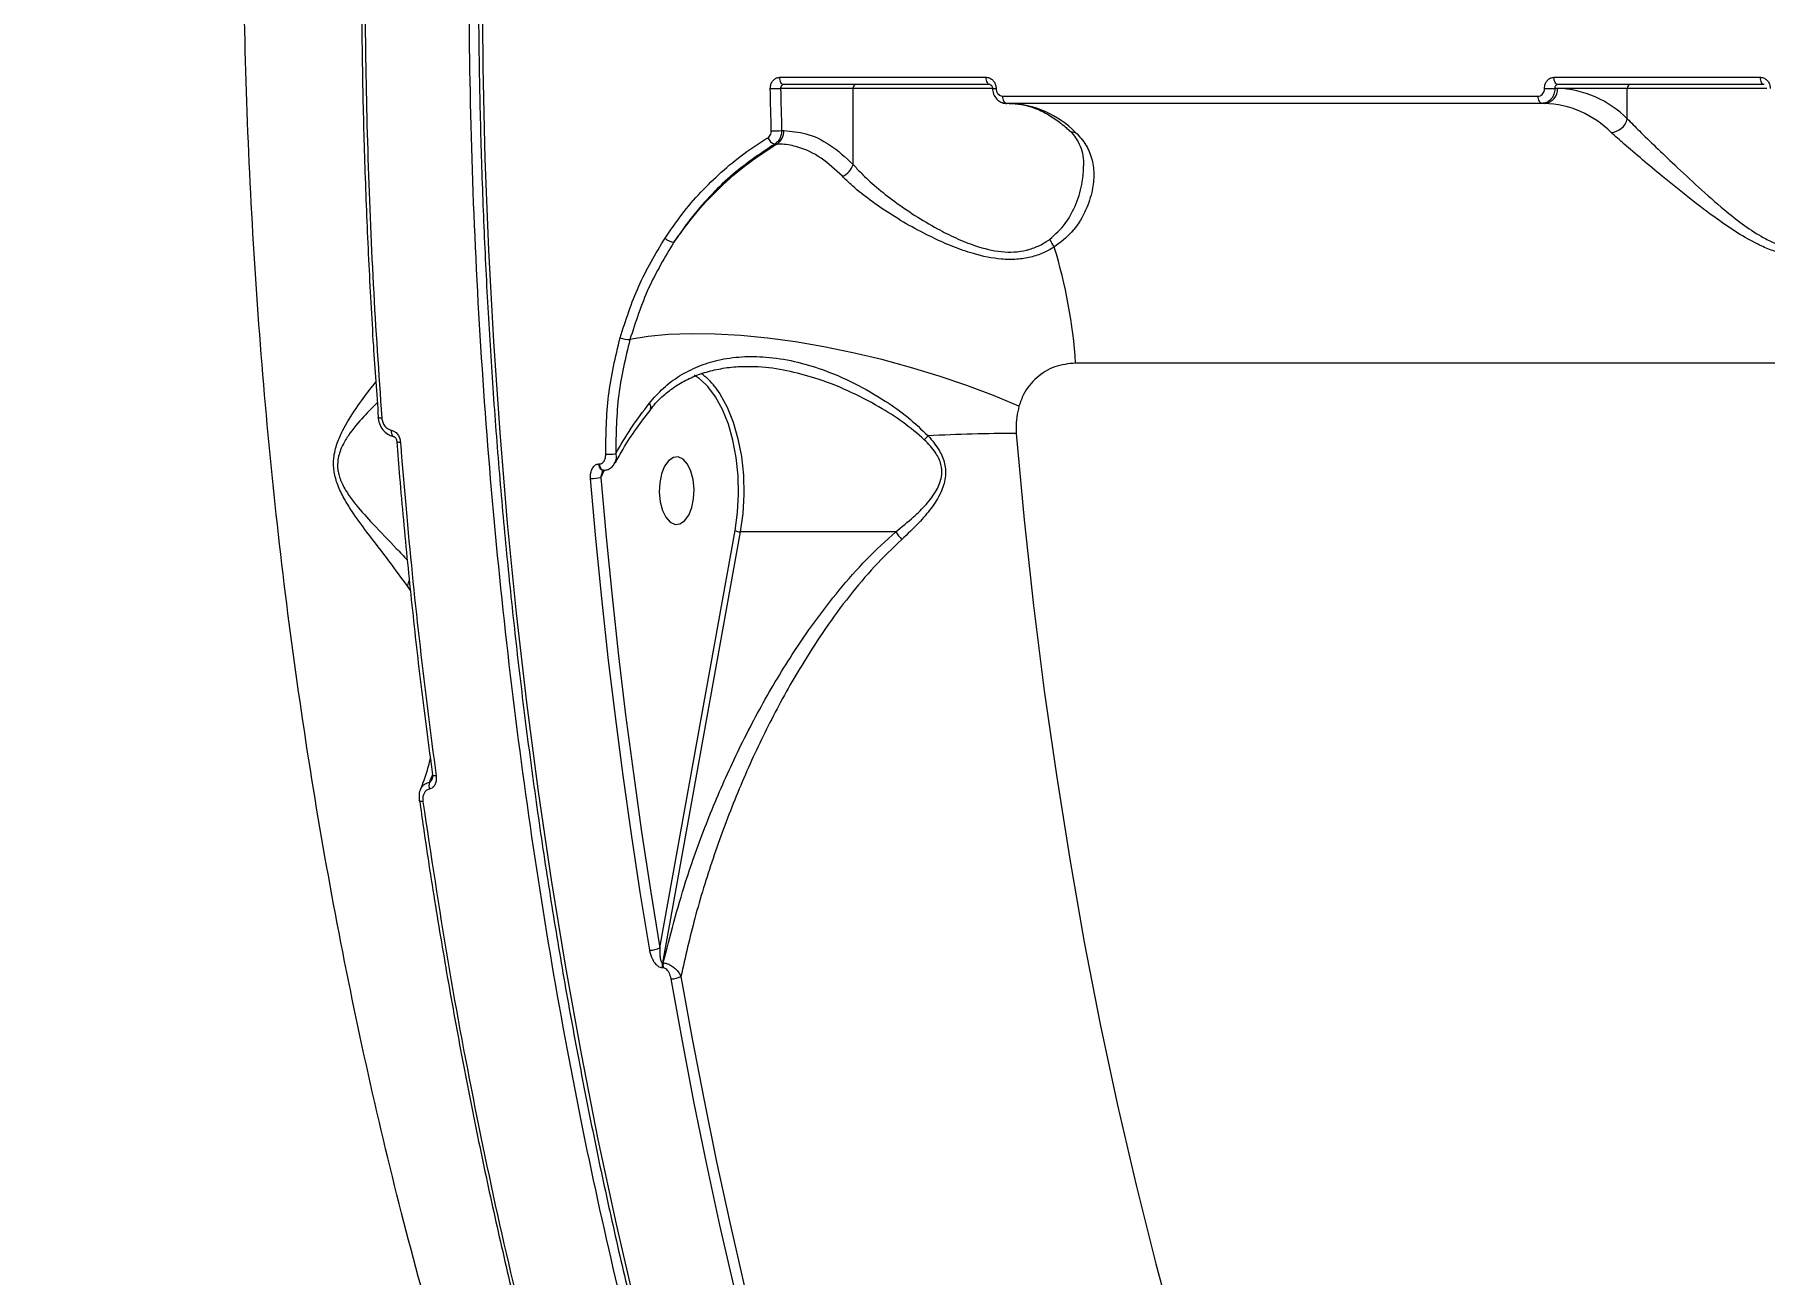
# Model space of a CAD drawing. Header units: millimetres. Extents: x -9609 to 9022, y -7175 to 8108.
# Drawn here: x -4022.3 to -3792.5, y 3433.6 to 3598.4 of the extents above; entities that cross this region are included whole.
import ezdxf

# ---------------------------------------------------------------- set-up
doc = ezdxf.new("R2010")
doc.units = ezdxf.units.MM
for name, color, linetype in [('DIKOM_ОБЪЕКТ', 7, 'Continuous'), ('DIKOM_РАЗМЕР_ЗОНА', 7, 'Continuous'), ('DIKOM_РАЗМЕР_ОБЪЕКТА', 7, 'Continuous')]:
    doc.layers.add(name, color=color, linetype=linetype)
doc.styles.add('style1', font='arial.ttf', dxfattribs={"width": 0.8})
doc.dimstyles.new('1-50', dxfattribs={"dimtxt": 300, "dimasz": 200, "dimexe": 100, "dimexo": 0, "dimgap": 100, "dimtad": 1, "dimtxsty": 'style1', "dimcen": 200, "dimclrd": 7, "dimclre": 7, "dimclrt": 7, "dimadec": 1, "dimazin": 2, "dimtfac": 1, "dimtmove": 0, "dimatfit": 2, "dimfxl": 0, "dimlwd": 25, "dimlwe": 18, "dimarcsym": 0})

# ---------------------------------------------------------------- blocks, each defined once
blk = doc.blocks.new('*D10')
at = {"layer": 'Defpoints', "color": 0, "transparency": 16777216}
for p in [(-405.54, 6589.16), (-8044.66, -3492.79), (424.09, -3492.79)]:
    blk.add_point(p, dxfattribs=at)
at = {"layer": 'DIKOM_РАЗМЕР_ОБЪЕКТА', "color": 7, "lineweight": 18, "transparency": 16777216}
for p, q in [((-405.54, 6589.16), (-8144.66, 6589.16)), ((424.09, -3492.79), (-8144.66, -3492.79))]:
    blk.add_line(p, q, dxfattribs=at)
at = {"layer": 'DIKOM_РАЗМЕР_ОБЪЕКТА', "color": 7, "lineweight": 25, "transparency": 16777216}
blk.add_line((-8044.66, 6389.16), (-8044.66, -3292.79), dxfattribs=at)
at = {"layer": 'DIKOM_РАЗМЕР_ОБЪЕКТА', "color": 7, "transparency": 16777216}
for points in [[(-8077.99, 6389.16), (-8011.32, 6389.16), (-8044.66, 6589.16)], [(-8077.99, -3292.79), (-8011.32, -3292.79), (-8044.66, -3492.79)]]:
    blk.add_solid(points, dxfattribs=at)
at = {"layer": 'DIKOM_РАЗМЕР_ОБЪЕКТА', "color": 7, "transparency": 16777216, "insert": (-8297.83, 1541.5), "char_height": 300, "attachment_point": 5, "rotation": 90, "style": 'style1'}
blk.add_mtext('10100', dxfattribs=at)
blk = doc.blocks.new('*D13')
at = {"layer": 'Defpoints', "color": 0, "transparency": 16777216}
for p in [(-4933.28, 8107.63), (-9158.98, -4977.79), (-1652.91, -4977.79)]:
    blk.add_point(p, dxfattribs=at)
at = {"layer": 'DIKOM_РАЗМЕР_ЗОНА', "color": 7, "lineweight": 18, "transparency": 16777216}
for p, q in [((-4933.28, 8107.63), (-9258.98, 8107.63)), ((-1652.91, -4977.79), (-9258.98, -4977.79))]:
    blk.add_line(p, q, dxfattribs=at)
at = {"layer": 'DIKOM_РАЗМЕР_ЗОНА', "color": 7, "lineweight": 25, "transparency": 16777216}
blk.add_line((-9158.98, 7907.63), (-9158.98, -4777.79), dxfattribs=at)
at = {"layer": 'DIKOM_РАЗМЕР_ЗОНА', "color": 7, "transparency": 16777216}
for points in [[(-9192.32, 7907.63), (-9125.65, 7907.63), (-9158.98, 8107.63)], [(-9192.32, -4777.79), (-9125.65, -4777.79), (-9158.98, -4977.79)]]:
    blk.add_solid(points, dxfattribs=at)
at = {"layer": 'DIKOM_РАЗМЕР_ЗОНА', "color": 7, "transparency": 16777216, "insert": (-9412.26, 1541.5), "char_height": 300, "attachment_point": 5, "rotation": 90, "style": 'style1'}
blk.add_mtext('13100', dxfattribs=at)

msp = doc.modelspace()

# ---------------------------------------------------------------- linework, layer by layer
at = {"layer": 'DIKOM_ОБЪЕКТ', "color": 7, "linetype": 'Continuous', "lineweight": 15}
for p, q in [((-3923.278, 3592.678), (-3895.848, 3592.678)), ((-3820.417, 3592.678), (-3792.988, 3592.678)), ((-3913.535, 3591.212), (-3923.163, 3591.212)), ((-3895.334, 3591.712), (-3922.763, 3591.712)), ((-3913.535, 3581.11), (-3913.535, 3591.212)), ((-3894.988, 3591.212), (-3913.535, 3591.212)), ((-3893.656, 3590.172), (-3822.512, 3590.172)), ((-3819.943, 3591.212), (-3820.303, 3591.212)), ((-3810.675, 3591.212), (-3819.943, 3591.212)), ((-3792.473, 3591.712), (-3819.903, 3591.712)), ((-3810.675, 3587.162), (-3810.675, 3591.212)), ((-3792.128, 3591.212), (-3810.675, 3591.212)), ((-3821.997, 3589.212), (-3893.142, 3589.212)), ((-3821.657, 3589.212), (-3821.997, 3589.212)), ((-3923.033, 3585.599), (-3922.725, 3585.599)), ((-3923.665, 3583.815), (-3923.949, 3583.815)), ((-3583.959, 3554.71), (-3883.968, 3554.71)), ((-3976.651, 3547.495), (-3976.65, 3547.503)), ((-3947.3, 3541.308), (-3947.219, 3541.308)), ((-3946.63, 3540.497), (-3947.058, 3539.528)), ((-3939.209, 3477.011), (-3929.2, 3532.461)), ((-3928.529, 3532.296), (-3938.87, 3475.007)), ((-3907.86, 3532.296), (-3928.529, 3532.296)), ((-3972.344, 3524.479), (-3972.712, 3525.045)), ((-3969.425, 3499.989), (-3969.426, 3499.994)), ((-3971.174, 3496.555), (-3971.173, 3496.576)), ((-3938.87, 3475.007), (-3938.766, 3475.007)), ((-3938.768, 3474.36), (-3938.872, 3474.36))]:
    msp.add_line(p, q, dxfattribs=at)
at = {"layer": 'DIKOM_ОБЪЕКТ', "color": 7, "linetype": 'Continuous', "lineweight": 15, "flags": 128}
for points in [[(-3962.836, 3606.21), (-3962.73, 3594.022), (-3962.442, 3581.846), (-3961.972, 3569.691), (-3961.32, 3557.568), (-3960.488, 3545.487), (-3959.475, 3533.457), (-3958.283, 3521.49), (-3956.913, 3509.595), (-3955.365, 3497.782), (-3953.642, 3486.061), (-3951.744, 3474.443), (-3949.673, 3462.936), (-3947.431, 3451.551), (-3945.02, 3440.296), (-3942.442, 3429.183)], [(-3922.763, 3591.712), (-3922.861, 3591.731), (-3922.956, 3591.785), (-3923.043, 3591.874), (-3923.121, 3591.993), (-3923.185, 3592.139), (-3923.233, 3592.306), (-3923.265, 3592.487), (-3923.278, 3592.678)], [(-3895.334, 3591.712), (-3895.432, 3591.731), (-3895.526, 3591.785), (-3895.614, 3591.874), (-3895.691, 3591.993), (-3895.755, 3592.139), (-3895.804, 3592.306), (-3895.835, 3592.487), (-3895.848, 3592.678)], [(-3819.903, 3591.712), (-3820.001, 3591.731), (-3820.096, 3591.785), (-3820.183, 3591.874), (-3820.26, 3591.993), (-3820.325, 3592.139), (-3820.373, 3592.306), (-3820.404, 3592.487), (-3820.417, 3592.678)], [(-3792.473, 3591.712), (-3792.572, 3591.731), (-3792.666, 3591.785), (-3792.754, 3591.874), (-3792.831, 3591.993), (-3792.895, 3592.139), (-3792.944, 3592.306), (-3792.975, 3592.487), (-3792.988, 3592.678)], [(-3924.405, 3585.548), (-3924.423, 3586.251), (-3924.441, 3586.954), (-3924.458, 3587.657), (-3924.475, 3588.36), (-3924.491, 3589.064), (-3924.506, 3589.767), (-3924.521, 3590.47), (-3924.535, 3591.174)], [(-3923.163, 3591.212), (-3923.149, 3590.51), (-3923.134, 3589.809), (-3923.119, 3589.107), (-3923.103, 3588.405), (-3923.086, 3587.704), (-3923.069, 3587.002), (-3923.052, 3586.301), (-3923.033, 3585.599)], [(-3893.142, 3589.212), (-3893.24, 3589.23), (-3893.334, 3589.284), (-3893.421, 3589.372), (-3893.499, 3589.491), (-3893.563, 3589.636), (-3893.612, 3589.802), (-3893.643, 3589.982), (-3893.656, 3590.172)], [(-3821.997, 3589.212), (-3822.095, 3589.23), (-3822.19, 3589.284), (-3822.277, 3589.372), (-3822.354, 3589.491), (-3822.418, 3589.636), (-3822.467, 3589.802), (-3822.499, 3589.982), (-3822.512, 3590.172)], [(-3891.501, 3549.006), (-3894.882, 3550.413), (-3898.431, 3551.745), (-3902.111, 3552.991), (-3905.889, 3554.137), (-3909.725, 3555.171), (-3913.583, 3556.085), (-3917.423, 3556.869), (-3921.208, 3557.515), (-3924.901, 3558.017), (-3928.466, 3558.37), (-3931.866, 3558.57), (-3935.069, 3558.616), (-3938.043, 3558.506), (-3940.759, 3558.243), (-3943.189, 3557.828)], [(-3933.084, 3551.855), (-3933.999, 3552.671), (-3934.64, 3553.096)], [(-3929.2, 3532.461), (-3928.875, 3534.837), (-3928.74, 3537.281), (-3928.8, 3539.737), (-3929.053, 3542.146), (-3929.494, 3544.451), (-3930.11, 3546.598), (-3930.889, 3548.537), (-3931.812, 3550.22), (-3932.857, 3551.609), (-3933.084, 3551.855)], [(-3931.906, 3551.573), (-3931.222, 3550.61), (-3930.27, 3548.873), (-3929.467, 3546.875), (-3928.831, 3544.661), (-3928.377, 3542.283), (-3928.116, 3539.799), (-3928.054, 3537.267), (-3928.193, 3534.746), (-3928.529, 3532.296)], [(-3940.448, 3548.579), (-3940.448, 3548.579), (-3940.458, 3548.567)], [(-3974.902, 3545.792), (-3974.9, 3545.561), (-3974.869, 3545.352), (-3974.81, 3545.177), (-3974.726, 3545.048), (-3974.622, 3544.971), (-3974.56, 3544.953)], [(-3891.854, 3545.365), (-3890.792, 3533.897), (-3889.55, 3522.497), (-3888.131, 3511.177), (-3886.533, 3499.945), (-3884.761, 3488.814), (-3882.814, 3477.792), (-3880.695, 3466.891), (-3878.406, 3456.121), (-3875.949, 3445.491), (-3873.326, 3435.011), (-3870.539, 3424.692)], [(-3938.984, 3540.003), (-3939.23, 3538.814), (-3939.292, 3537.539), (-3939.167, 3536.281), (-3938.865, 3535.143), (-3938.41, 3534.216), (-3937.839, 3533.575), (-3937.197, 3533.273), (-3936.538, 3533.334), (-3935.915, 3533.753), (-3935.378, 3534.496), (-3934.97, 3535.503), (-3934.725, 3536.692), (-3934.662, 3537.967), (-3934.787, 3539.225), (-3935.089, 3540.363), (-3935.544, 3541.29), (-3936.116, 3541.931), (-3936.757, 3542.233), (-3937.416, 3542.172), (-3938.039, 3541.753), (-3938.576, 3541.01), (-3938.984, 3540.003)], [(-3940.556, 3476.7), (-3941.81, 3484.395), (-3942.987, 3492.135), (-3944.087, 3499.918), (-3945.111, 3507.74), (-3946.056, 3515.599), (-3946.924, 3523.491), (-3947.713, 3531.415), (-3948.424, 3539.366)], [(-3946.791, 3540.465), (-3946.931, 3540.503), (-3947.065, 3540.618), (-3947.176, 3540.801), (-3947.256, 3541.038), (-3947.3, 3541.308)], [(-3946.712, 3540.465), (-3946.851, 3540.503), (-3946.984, 3540.618), (-3947.095, 3540.801), (-3947.176, 3541.038), (-3947.219, 3541.308)], [(-3947.058, 3539.528), (-3946.349, 3531.595), (-3945.562, 3523.691), (-3944.696, 3515.817), (-3943.753, 3507.977), (-3942.732, 3500.173), (-3941.634, 3492.409), (-3940.46, 3484.688), (-3939.209, 3477.011)], [(-3946.779, 3540.466), (-3946.787, 3540.465), (-3946.791, 3540.465)], [(-3968.934, 3499.866), (-3969.091, 3499.871), (-3969.223, 3499.885), (-3969.325, 3499.909), (-3969.393, 3499.941), (-3969.424, 3499.979), (-3969.425, 3499.989)], [(-3970.682, 3496.433), (-3970.833, 3496.438), (-3970.961, 3496.451), (-3971.062, 3496.474), (-3971.132, 3496.504), (-3971.169, 3496.541), (-3971.174, 3496.555)], [(-3923.35, 3408.579), (-3925.445, 3416.352), (-3927.457, 3424.208), (-3929.383, 3432.144), (-3931.223, 3440.157), (-3932.977, 3448.242), (-3934.644, 3456.397), (-3936.222, 3464.618), (-3937.711, 3472.901)], [(-3936.404, 3473.197), (-3934.918, 3464.932), (-3933.343, 3456.73), (-3931.68, 3448.593), (-3929.93, 3440.526), (-3928.094, 3432.531), (-3926.172, 3424.612), (-3924.165, 3416.773), (-3922.075, 3409.017)]]:
    msp.add_lwpolyline(points, dxfattribs=at)
at = {"layer": 'DIKOM_ОБЪЕКТ', "color": 7, "linetype": 'Continuous', "lineweight": 15}
for centre, radius, start, end in [((-3924.487, 3614.123), 22.949, 269.88063, 273.30746), ((-3913.067, 3591.245), 0.469, 94.7589, 184.02726), ((-3894.682, 3593.682), 2.512, 262.29303, 273.37805), ((-3821.627, 3614.112), 22.938, 269.87975, 273.30833), ((-3821.812, 3591.079), 1.873, 274.72839, 4.07099), ((-3820.441, 3577.444), 13.777, 44.85775, 87.9299), ((-3810.207, 3591.245), 0.469, 94.79351, 183.99265), ((-3893.277, 3576.099), 13.122, 44.85981, 87.92691), ((-3822.132, 3576.098), 13.123, 44.86109, 87.9279), ((-3924.357, 3602.518), 16.971, 269.83705, 274.47155), ((-3924.781, 3585.542), 2.057, 302.8625, 1.5783), ((-3884.009, 3586.674), 1.32, 228.37784, 271.44703), ((-3812.982, 3587.725), 2.375, 273.66737, 346.28921), ((-3923.617, 3585.075), 1.303, 198.88914, 255.28162), ((-3915.955, 3581.836), 2.527, 293.79153, 343.30805), ((-3937.187, 3572.657), 1.894, 225.10076, 265.18174), ((-3884.585, 3572.028), 2.932, 197.14916, 220.64473), ((-3951.366, 3550.246), 67.545, 3.78948, 17.11057), ((-3943.327, 3560.533), 2.708, 244.71532, 272.9266), ((-3938.514, 3546.495), 8.334, 37.54306, 54.95528), ((-3941.192, 3548.858), 0.795, 339.47806, 41.96973), ((-3976.305, 3548.2), 0.786, 243.80036, 280.3754), ((-3973.823, 3544.892), 0.699, 240.78044, 282.13477), ((-3879.917, 3521.128), 33.631, 134.67857, 135.90962), ((-3891.428, 3317.613), 227.752, 90.10713, 93.0544), ((-3946.01, 3547.365), 4.777, 265.32223, 281.35983), ((-3948.38, 3544.847), 5.481, 269.53883, 283.95223), ((-3928.544, 3533.682), 1.387, 241.72555, 270.61855), ((-3900.106, 3537.47), 9.322, 213.71345, 221.62355), ((-3968.3, 3498.54), 1.59, 162.92082, 195.80447), ((-3940.524, 3479.635), 2.935, 269.36773, 296.61483), ((-3937.008, 3474.676), 1.891, 169.9394, 189.63834), ((-3936.904, 3474.676), 1.891, 169.9394, 189.63834), ((-3937.698, 3475.869), 2.968, 269.73105, 295.82463)]:
    msp.add_arc(centre, radius, start, end, dxfattribs=at)
for points, knots in [([(-3795.845, 3197.683), (-3798.098, 3198.65), (-3804.312, 3201.319), (-3814.309, 3207.131), (-3825.808, 3214.947), (-3837.058, 3224.051), (-3848.014, 3234.325), (-3858.636, 3245.769), (-3868.903, 3258.379), (-3878.801, 3272.115), (-3888.307, 3286.923), (-3897.373, 3302.733), (-3905.959, 3319.472), (-3913.933, 3336.88), (-3921.294, 3354.905), (-3928.066, 3373.47), (-3934.322, 3392.742), (-3940.039, 3412.635), (-3945.19, 3433.067), (-3949.815, 3454.246), (-3953.867, 3476.175), (-3957.323, 3498.826), (-3960.129, 3521.851), (-3962.273, 3545.143), (-3963.743, 3568.594), (-3964.528, 3592.132), (-3964.614, 3615.718), (-3964.014, 3639.313), (-3962.736, 3662.843), (-3960.79, 3686.202), (-3958.171, 3709.269), (-3955.139, 3730.54), (-3952.748, 3743.939), (-3951.681, 3749.919)], [0, 0, 0, 0, 0.01887793, 0.05205827, 0.08529183, 0.11852553, 0.15170617, 0.1847821, 0.21785857, 0.25103888, 0.28427254, 0.31750612, 0.35068658, 0.38376281, 0.41561986, 0.44757024, 0.47956788, 0.51156559, 0.54351579, 0.57537307, 0.60844923, 0.64162982, 0.67486347, 0.70809709, 0.74127764, 0.77435393, 0.80743024, 0.84061079, 0.87384445, 0.90707809, 0.94025866, 0.97333492, 1, 1, 1, 1]), ([(-3895.043, 3278.954), (-3896.223, 3280.244), (-3900.627, 3285.059), (-3907.923, 3294.45), (-3916.895, 3307.089), (-3925.464, 3320.773), (-3933.646, 3335.374), (-3941.414, 3350.859), (-3948.734, 3367.146), (-3955.571, 3384.164), (-3961.905, 3401.875), (-3967.712, 3420.264), (-3972.996, 3439.287), (-3977.74, 3458.872), (-3981.926, 3478.924), (-3985.535, 3499.353), (-3988.552, 3520.115), (-3990.961, 3541.182), (-3992.769, 3562.514), (-3993.976, 3584.026), (-3994.575, 3605.618), (-3994.57, 3627.19), (-3993.988, 3647.08), (-3993.016, 3665.269), (-3992.12, 3676.245), (-3991.671, 3681.734)], [0, 0, 0, 0, 0.01666681, 0.06220925, 0.1076088, 0.15304032, 0.19861408, 0.24426093, 0.28990805, 0.33548242, 0.38091429, 0.42641911, 0.47206679, 0.5177871, 0.56350783, 0.60915616, 0.65466165, 0.70027901, 0.74603886, 0.79187172, 0.83770495, 0.88346574, 0.92908368, 0.96454184, 1, 1, 1, 1]), ([(-3978.774, 3618.471), (-3978.795, 3617.202), (-3978.88, 3612.088), (-3978.866, 3603.117), (-3978.725, 3591.567), (-3978.413, 3580.023), (-3977.935, 3568.497), (-3977.349, 3557.651), (-3976.844, 3550.67), (-3976.615, 3547.506)], [0, 0, 0, 0, 0.0534906, 0.2157043, 0.3780321, 0.5404401, 0.7028919, 0.8653422, 1, 1, 1, 1]), ([(-3978.328, 3618.486), (-3978.369, 3612.569), (-3978.452, 3600.734), (-3978.079, 3582.948), (-3977.372, 3565.156), (-3976.566, 3553.337), (-3976.163, 3547.427)], [0, 0, 0, 0, 0.24909998, 0.49819948, 0.74909968, 1, 1, 1, 1]), ([(-3963.321, 3606.211), (-3963.314, 3604.19), (-3963.294, 3598.331), (-3963.135, 3588.636), (-3962.793, 3577.137), (-3962.286, 3565.661), (-3961.618, 3554.216), (-3960.788, 3542.811), (-3959.797, 3531.454), (-3958.646, 3520.154), (-3957.335, 3508.92), (-3955.867, 3497.759), (-3954.24, 3486.681), (-3952.458, 3475.693), (-3950.521, 3464.803), (-3948.431, 3454.021), (-3946.188, 3443.354), (-3943.796, 3432.81), (-3941.256, 3422.397), (-3938.569, 3412.122), (-3935.738, 3401.995), (-3932.765, 3392.021), (-3929.651, 3382.209), (-3926.4, 3372.566), (-3923.013, 3363.099), (-3919.493, 3353.815), (-3915.843, 3344.722), (-3912.065, 3335.826), (-3908.164, 3327.134), (-3904.139, 3318.652), (-3899.997, 3310.387), (-3895.737, 3302.345), (-3891.366, 3294.532), (-3886.885, 3286.954), (-3882.299, 3279.617), (-3877.609, 3272.526), (-3872.82, 3265.686), (-3867.935, 3259.103), (-3862.959, 3252.782), (-3857.894, 3246.728), (-3852.744, 3240.945), (-3847.514, 3235.438), (-3842.207, 3230.211), (-3836.828, 3225.267), (-3831.379, 3220.611), (-3825.867, 3216.247), (-3820.294, 3212.177), (-3814.664, 3208.407), (-3808.985, 3204.932), (-3803.255, 3201.779), (-3798.637, 3199.441), (-3795.916, 3198.264), (-3795.133, 3197.925)], [0, 0, 0, 0, 0.010755, 0.0311879, 0.0516214, 0.0720549, 0.0924885, 0.1129222, 0.133356, 0.15379, 0.1742242, 0.1946585, 0.215093, 0.2355278, 0.2559631, 0.2763985, 0.2968344, 0.3172705, 0.3377068, 0.3581438, 0.3785813, 0.3990191, 0.4194575, 0.4398965, 0.4603359, 0.4807759, 0.5012166, 0.5216578, 0.5420994, 0.5625418, 0.5829846, 0.6034284, 0.6238723, 0.6443169, 0.6647618, 0.6852073, 0.7056529, 0.726099, 0.7465443, 0.7669897, 0.7874345, 0.8078783, 0.8283208, 0.8487613, 0.8692004, 0.8896362, 0.9100692, 0.9304986, 0.9509232, 0.9713433, 0.9917579, 1, 1, 1, 1]), ([(-3924.535, 3591.174), (-3924.531, 3591.285), (-3924.52, 3591.565), (-3924.374, 3591.987), (-3924.091, 3592.369), (-3923.71, 3592.628), (-3923.422, 3592.661), (-3923.278, 3592.678)], [0, 0, 0, 0, 0.1418584, 0.3567538, 0.5713393, 0.7856969, 1, 1, 1, 1]), ([(-3895.848, 3592.678), (-3895.753, 3592.67), (-3895.514, 3592.652), (-3895.15, 3592.472), (-3894.817, 3592.132), (-3894.587, 3591.681), (-3894.552, 3591.343), (-3894.534, 3591.174)], [0, 0, 0, 0, 0.1406744, 0.3550386, 0.569838, 0.7848814, 1, 1, 1, 1]), ([(-3821.675, 3591.174), (-3821.671, 3591.285), (-3821.66, 3591.565), (-3821.514, 3591.987), (-3821.231, 3592.369), (-3820.85, 3592.628), (-3820.561, 3592.661), (-3820.417, 3592.678)], [0, 0, 0, 0, 0.1418333, 0.3566909, 0.5712386, 0.7857086, 1, 1, 1, 1]), ([(-3792.988, 3592.678), (-3792.893, 3592.67), (-3792.654, 3592.652), (-3792.289, 3592.472), (-3791.956, 3592.132), (-3791.727, 3591.681), (-3791.692, 3591.343), (-3791.674, 3591.174)], [0, 0, 0, 0, 0.1406847, 0.355164, 0.5699397, 0.784872, 1, 1, 1, 1]), ([(-3922.763, 3591.712), (-3922.81, 3591.707), (-3922.906, 3591.696), (-3923.03, 3591.609), (-3923.12, 3591.483), (-3923.163, 3591.342), (-3923.163, 3591.249), (-3923.163, 3591.212)], [0, 0, 0, 0, 0.2138914, 0.4282179, 0.642776, 0.8578615, 1, 1, 1, 1]), ([(-3895.307, 3591.699), (-3895.29, 3591.7), (-3895.261, 3591.701), (-3895.161, 3591.614), (-3895.082, 3591.492), (-3895.03, 3591.338), (-3895.014, 3591.188), (-3895.024, 3591.103), (-3895.027, 3591.072)], [0, 0, 0, 0, 0.2755775, 0.4589771, 0.6094989, 0.7622381, 0.913316, 1, 1, 1, 1]), ([(-3895.005, 3591.193), (-3895.008, 3591.135), (-3895.022, 3590.821), (-3894.828, 3590.251), (-3894.377, 3589.642), (-3893.763, 3589.295), (-3893.271, 3589.169), (-3893.018, 3589.23), (-3892.974, 3589.24)], [0, 0, 0, 0, 0.0539292, 0.2916938, 0.5387186, 0.7514286, 0.9573317, 1, 1, 1, 1]), ([(-3894.534, 3591.174), (-3894.522, 3591.061), (-3894.499, 3590.836), (-3894.345, 3590.535), (-3894.123, 3590.309), (-3893.879, 3590.189), (-3893.72, 3590.176), (-3893.656, 3590.172)], [0, 0, 0, 0, 0.2151517, 0.4300924, 0.6448867, 0.8593225, 1, 1, 1, 1]), ([(-3822.512, 3590.172), (-3822.416, 3590.183), (-3822.223, 3590.205), (-3821.97, 3590.378), (-3821.781, 3590.631), (-3821.685, 3590.913), (-3821.678, 3591.1), (-3821.675, 3591.174)], [0, 0, 0, 0, 0.2144044, 0.428642, 0.6432769, 0.858098, 1, 1, 1, 1]), ([(-3820.303, 3591.212), (-3820.31, 3591.064), (-3820.327, 3590.692), (-3820.527, 3590.13), (-3820.91, 3589.623), (-3821.42, 3589.279), (-3821.805, 3589.234), (-3821.997, 3589.212)], [0, 0, 0, 0, 0.1417197, 0.356376, 0.5709459, 0.7855571, 1, 1, 1, 1]), ([(-3819.903, 3591.712), (-3819.95, 3591.707), (-3820.046, 3591.696), (-3820.17, 3591.609), (-3820.26, 3591.483), (-3820.303, 3591.342), (-3820.303, 3591.249), (-3820.303, 3591.212)], [0, 0, 0, 0, 0.2138754, 0.4282607, 0.6428028, 0.8578722, 1, 1, 1, 1]), ([(-3892.802, 3589.212), (-3892.532, 3589.205), (-3891.697, 3589.182), (-3890.299, 3588.919), (-3888.614, 3588.301), (-3886.958, 3587.37), (-3885.721, 3586.44), (-3885.041, 3585.827), (-3884.888, 3585.69)], [0, 0, 0, 0, 0.1027311, 0.3181871, 0.5309163, 0.7384702, 0.9414999, 1, 1, 1, 1]), ([(-3924.85, 3584.653), (-3924.77, 3584.714), (-3924.61, 3584.836), (-3924.457, 3585.125), (-3924.404, 3585.375), (-3924.405, 3585.518), (-3924.405, 3585.548)], [0, 0, 0, 0, 0.3055993, 0.611594, 0.9180305, 1, 1, 1, 1]), ([(-3923.033, 3585.599), (-3923.034, 3585.539), (-3923.037, 3585.255), (-3923.148, 3584.757), (-3923.463, 3584.179), (-3923.787, 3583.936), (-3923.949, 3583.815)], [0, 0, 0, 0, 0.0819018, 0.388038, 0.6940242, 1, 1, 1, 1]), ([(-3922.725, 3585.599), (-3921.747, 3585.512), (-3919.68, 3585.327), (-3916.552, 3583.869), (-3914.55, 3582.039), (-3913.535, 3581.11)], [0, 0, 0, 0, 0.306967, 0.6484753, 1, 1, 1, 1]), ([(-3883.975, 3585.355), (-3883.474, 3584.809), (-3882.455, 3583.701), (-3881.712, 3581.727), (-3881.478, 3579.599), (-3881.776, 3577.228), (-3882.708, 3574.664), (-3884.288, 3572.056), (-3885.993, 3570.746), (-3886.81, 3570.119)], [0, 0, 0, 0, 0.1295414, 0.2635103, 0.3938385, 0.5269002, 0.6860503, 0.8495416, 1, 1, 1, 1]), ([(-3884.908, 3585.684), (-3884.842, 3585.631), (-3884.438, 3585.306), (-3883.915, 3584.598), (-3883.318, 3583.52), (-3882.954, 3582.299), (-3882.921, 3581.368), (-3882.905, 3580.919)], [0, 0, 0, 0, 0.0416828, 0.2551977, 0.4967353, 0.7569404, 1, 1, 1, 1]), ([(-3781.115, 3585.355), (-3780.614, 3584.809), (-3779.595, 3583.701), (-3778.852, 3581.728), (-3778.617, 3579.598), (-3778.918, 3577.231), (-3779.837, 3574.652), (-3781.481, 3572.083), (-3783.737, 3570.038), (-3786.124, 3569.093), (-3788.182, 3568.963), (-3789.847, 3569.179), (-3791.586, 3569.699), (-3793.677, 3570.616), (-3796.078, 3572), (-3799.124, 3574.082), (-3802.481, 3576.649), (-3805.813, 3579.35), (-3808.724, 3581.776), (-3811.063, 3583.764), (-3812.276, 3584.856), (-3812.83, 3585.355)], [0, 0, 0, 0, 0.0545835, 0.1110311, 0.1659476, 0.222013, 0.2890738, 0.3579624, 0.422672, 0.4774051, 0.5047514, 0.5330979, 0.5623557, 0.5923816, 0.6398921, 0.6885843, 0.7592847, 0.8320623, 0.8901634, 0.9498688, 1, 1, 1, 1]), ([(-3810.675, 3587.162), (-3810.157, 3586.637), (-3809.036, 3585.501), (-3806.887, 3583.421), (-3804.258, 3580.908), (-3801.212, 3578.062), (-3798.199, 3575.389), (-3795.415, 3573.174), (-3793.272, 3571.722), (-3791.362, 3570.738), (-3789.531, 3570.084), (-3788.009, 3569.939), (-3786.669, 3570.131), (-3785.654, 3570.457), (-3784.035, 3571.403), (-3782.346, 3573.239), (-3780.943, 3575.917), (-3780.159, 3578.543), (-3780.081, 3580.184), (-3780.049, 3580.881)], [0, 0, 0, 0, 0.0614342, 0.1331453, 0.2068019, 0.2939318, 0.3833567, 0.4406237, 0.4990546, 0.53304, 0.5679423, 0.6179011, 0.6312105, 0.6623779, 0.6945892, 0.7715357, 0.8535156, 0.9377483, 1, 1, 1, 1]), ([(-3938.524, 3571.315), (-3937.786, 3572.387), (-3936.312, 3574.531), (-3933.794, 3577.449), (-3931.048, 3580.14), (-3928.076, 3582.586), (-3925.925, 3583.964), (-3924.85, 3584.653)], [0, 0, 0, 0, 0.1978352, 0.3955039, 0.5931744, 0.7965821, 1, 1, 1, 1]), ([(-3937.346, 3570.769), (-3936.347, 3572.141), (-3934.339, 3574.9), (-3930.952, 3578.392), (-3927.402, 3581.425), (-3924.915, 3583.016), (-3923.665, 3583.815)], [0, 0, 0, 0, 0.2598558, 0.5228376, 0.7602256, 1, 1, 1, 1]), ([(-3923.949, 3583.815), (-3925.973, 3582.454), (-3929.039, 3580.392), (-3932.637, 3576.845), (-3935.16, 3573.947), (-3936.624, 3571.819), (-3937.346, 3570.769)], [0, 0, 0, 0, 0.3951715, 0.5986721, 0.802171, 1, 1, 1, 1]), ([(-3914.936, 3579.524), (-3915.87, 3580.392), (-3917.765, 3582.154), (-3920.495, 3583.39), (-3922.484, 3583.786), (-3923.416, 3583.809), (-3923.665, 3583.815)], [0, 0, 0, 0, 0.3414881, 0.6929905, 0.9180029, 1, 1, 1, 1]), ([(-3913.535, 3581.11), (-3913.193, 3580.731), (-3912.303, 3579.741), (-3910.481, 3578.081), (-3908.071, 3576.18), (-3905.336, 3574.301), (-3902.594, 3572.662), (-3899.884, 3571.292), (-3897.047, 3570.141), (-3894.39, 3569.494), (-3892.114, 3569.428), (-3890.945, 3569.6), (-3889.806, 3569.893), (-3888.692, 3570.309), (-3887.826, 3570.876), (-3887.387, 3571.164)], [0, 0, 0, 0, 0.0653889, 0.1703665, 0.2779381, 0.3818152, 0.4884119, 0.5695681, 0.6527988, 0.7604192, 0.8151547, 0.8718827, 0.8800459, 0.9392003, 1, 1, 1, 1]), ([(-3887.387, 3571.164), (-3886.664, 3571.827), (-3885.156, 3573.212), (-3883.814, 3575.93), (-3883.013, 3578.559), (-3882.937, 3580.218), (-3882.904, 3580.934)], [0, 0, 0, 0, 0.2469007, 0.5153071, 0.7910887, 1, 1, 1, 1]), ([(-3886.81, 3570.119), (-3887.281, 3569.849), (-3888.235, 3569.304), (-3889.92, 3568.746), (-3891.799, 3568.452), (-3894.342, 3568.484), (-3897.242, 3569.085), (-3900.306, 3570.164), (-3903.186, 3571.443), (-3906.155, 3573.01), (-3909.062, 3574.786), (-3911.666, 3576.616), (-3913.613, 3578.203), (-3914.573, 3579.161), (-3914.936, 3579.524)], [0, 0, 0, 0, 0.0603738, 0.1220527, 0.1825856, 0.2452103, 0.3548691, 0.4358198, 0.5191042, 0.6213421, 0.7265993, 0.8297183, 0.9355778, 1, 1, 1, 1]), ([(-3944.484, 3558.084), (-3943.738, 3560.406), (-3942.229, 3565.105), (-3939.768, 3569.229), (-3938.524, 3571.315)], [0, 0, 0, 0, 0.4941672, 1, 1, 1, 1]), ([(-3937.346, 3570.769), (-3938.539, 3568.778), (-3940.954, 3564.749), (-3942.438, 3560.153), (-3943.189, 3557.828)], [0, 0, 0, 0, 0.4941682, 1, 1, 1, 1]), ([(-3946.399, 3542.605), (-3946.366, 3545.215), (-3946.298, 3550.5), (-3945.093, 3555.535), (-3944.484, 3558.084)], [0, 0, 0, 0, 0.493873, 1, 1, 1, 1]), ([(-3943.189, 3557.828), (-3943.775, 3555.396), (-3944.961, 3550.472), (-3945.033, 3545.3), (-3945.069, 3542.682)], [0, 0, 0, 0, 0.4938186, 1, 1, 1, 1]), ([(-3940.601, 3549.39), (-3939.998, 3550.08), (-3938.792, 3551.46), (-3936.59, 3553.082), (-3934.147, 3554.328), (-3931.378, 3555.198), (-3928.353, 3555.622), (-3924.958, 3555.583), (-3921.353, 3555.014), (-3917.397, 3553.85), (-3913.316, 3552.096), (-3909.536, 3549.902), (-3906.217, 3547.592), (-3904.448, 3545.891), (-3903.564, 3545.041)], [0, 0, 0, 0, 0.0676066, 0.1352415, 0.2056911, 0.2761688, 0.355564, 0.4349992, 0.5267499, 0.6185556, 0.7258854, 0.8332458, 0.9166826, 1, 1, 1, 1]), ([(-3940.432, 3548.542), (-3940.231, 3548.807), (-3939.611, 3549.621), (-3938.355, 3550.761), (-3936.692, 3551.967), (-3934.815, 3552.927), (-3932.763, 3553.655), (-3930.544, 3554.093), (-3928.841, 3554.279), (-3927.875, 3554.237), (-3927.712, 3554.23)], [0, 0, 0, 0, 0.0667452, 0.2054532, 0.3488469, 0.4966042, 0.6490979, 0.8061956, 0.9672573, 1, 1, 1, 1]), ([(-3904.072, 3544.528), (-3905.009, 3545.326), (-3906.897, 3546.935), (-3910.329, 3549.087), (-3914.222, 3551.109), (-3918.342, 3552.716), (-3922.341, 3553.753), (-3925.406, 3554.24), (-3927.184, 3554.21), (-3927.707, 3554.2)], [0, 0, 0, 0, 0.1394892, 0.2812526, 0.4569982, 0.6360748, 0.7850277, 0.936749, 1, 1, 1, 1]), ([(-3883.968, 3554.71), (-3884.916, 3554.613), (-3886.792, 3554.421), (-3889.211, 3552.905), (-3890.786, 3550.98), (-3891.313, 3549.526), (-3891.501, 3549.006)], [0, 0, 0, 0, 0.2885603, 0.5716379, 0.8470337, 1, 1, 1, 1]), ([(-3972.712, 3525.045), (-3973.511, 3526.144), (-3975.126, 3528.367), (-3977.783, 3531.758), (-3979.859, 3534.584), (-3981.177, 3536.703), (-3982.02, 3538.418), (-3982.549, 3540.27), (-3982.598, 3542.237), (-3982.131, 3544.083), (-3981.107, 3546.36), (-3979.563, 3548.754), (-3978.004, 3550.869), (-3977.201, 3551.867), (-3976.94, 3552.191)], [0, 0, 0, 0, 0.146603, 0.2965561, 0.3966191, 0.4473768, 0.4993352, 0.5453199, 0.5917663, 0.6496671, 0.7052862, 0.8224342, 0.942266, 1, 1, 1, 1]), ([(-3976.748, 3549.427), (-3977.338, 3548.845), (-3978.62, 3547.58), (-3980.299, 3545.617), (-3981.486, 3543.636), (-3982.024, 3542.115), (-3982.046, 3540.917), (-3981.892, 3539.876), (-3981.491, 3538.691), (-3980.609, 3537.219), (-3979.208, 3535.38), (-3977.001, 3532.951), (-3974.625, 3530.531), (-3973.246, 3529.058), (-3972.772, 3528.551)], [0, 0, 0, 0, 0.1220442, 0.2649989, 0.3291011, 0.3931882, 0.435154, 0.4428719, 0.4925477, 0.5501032, 0.609935, 0.7288734, 0.9067231, 1, 1, 1, 1]), ([(-3945.121, 3541.446), (-3944.79, 3542.057), (-3943.951, 3543.603), (-3942.386, 3545.987), (-3941.05, 3547.726), (-3940.412, 3548.557)], [0, 0, 0, 0, 0.254313, 0.6434767, 1, 1, 1, 1]), ([(-3945.069, 3542.682), (-3944.416, 3543.812), (-3943.104, 3546.082), (-3941.438, 3548.284), (-3940.601, 3549.39)], [0, 0, 0, 0, 0.4974114, 1, 1, 1, 1]), ([(-3891.501, 3549.006), (-3891.704, 3548.026), (-3891.927, 3546.943), (-3891.879, 3545.7), (-3891.863, 3545.479), (-3891.854, 3545.365)], [0, 0, 0, 0, 0.8217568, 0.9078651, 1, 1, 1, 1]), ([(-3976.641, 3547.497), (-3976.64, 3547.446), (-3976.634, 3547.087), (-3976.413, 3546.415), (-3975.909, 3545.656), (-3975.255, 3545.136), (-3974.778, 3545.022), (-3974.563, 3544.971)], [0, 0, 0, 0, 0.0427224, 0.3034685, 0.5741919, 0.8084768, 1, 1, 1, 1]), ([(-3976.163, 3547.427), (-3976.132, 3547.231), (-3976.07, 3546.838), (-3975.772, 3546.323), (-3975.371, 3545.935), (-3975.054, 3545.838), (-3974.902, 3545.792)], [0, 0, 0, 0, 0.2583439, 0.5168472, 0.7679348, 1, 1, 1, 1]), ([(-3974.902, 3545.792), (-3974.754, 3545.747), (-3974.447, 3545.654), (-3974.057, 3545.279), (-3973.769, 3544.781), (-3973.707, 3544.399), (-3973.676, 3544.209)], [0, 0, 0, 0, 0.2339463, 0.4825356, 0.7413496, 1, 1, 1, 1]), ([(-3974.56, 3544.95), (-3974.551, 3544.949), (-3974.534, 3544.947), (-3974.45, 3544.898), (-3974.344, 3544.791), (-3974.248, 3544.629), (-3974.183, 3544.448), (-3974.174, 3544.331), (-3974.171, 3544.281)], [0, 0, 0, 0, 0.1570125, 0.3151851, 0.4815564, 0.6633242, 0.8565653, 1, 1, 1, 1]), ([(-3974.144, 3544.287), (-3974.025, 3542.708), (-3973.62, 3537.322), (-3972.761, 3528.189), (-3971.565, 3516.917), (-3970.445, 3507.518), (-3969.669, 3501.91), (-3969.404, 3499.997)], [0, 0, 0, 0, 0.1058048, 0.360769, 0.6151388, 0.8687133, 1, 1, 1, 1]), ([(-3973.676, 3544.209), (-3973.624, 3543.55), (-3973.364, 3540.255), (-3972.58, 3531.168), (-3971.154, 3516.993), (-3969.674, 3505.578), (-3968.934, 3499.866)], [0, 0, 0, 0, 0.0441413, 0.2207133, 0.6100125, 1, 1, 1, 1]), ([(-3907.86, 3532.296), (-3907.063, 3532.939), (-3905.642, 3534.086), (-3903.791, 3535.899), (-3902.46, 3537.648), (-3901.737, 3539.368), (-3901.721, 3540.579), (-3901.947, 3541.663), (-3902.59, 3543.013), (-3903.526, 3543.97), (-3904.072, 3544.528)], [0, 0, 0, 0, 0.2010587, 0.3583919, 0.5149366, 0.6384971, 0.7217739, 0.7449551, 0.8512622, 1, 1, 1, 1]), ([(-3903.564, 3545.041), (-3903.024, 3544.403), (-3902.085, 3543.291), (-3901.268, 3541.344), (-3901.183, 3539.373), (-3901.875, 3537.339), (-3903.151, 3535.366), (-3904.911, 3533.304), (-3906.304, 3531.999), (-3907.074, 3531.278)], [0, 0, 0, 0, 0.149123, 0.259639, 0.3716716, 0.4987824, 0.6508233, 0.8069605, 1, 1, 1, 1]), ([(-3947.219, 3541.308), (-3947.165, 3541.313), (-3947.028, 3541.325), (-3946.81, 3541.446), (-3946.587, 3541.709), (-3946.423, 3542.111), (-3946.407, 3542.439), (-3946.399, 3542.605)], [0, 0, 0, 0, 0.1010595, 0.2613743, 0.4607038, 0.7265484, 1, 1, 1, 1]), ([(-3945.069, 3542.682), (-3945.034, 3542.445), (-3944.969, 3542.001), (-3945.122, 3541.644), (-3945.193, 3541.478)], [0, 0, 0, 0, 0.5355593, 1, 1, 1, 1]), ([(-3948.424, 3539.366), (-3948.427, 3539.617), (-3948.432, 3540.094), (-3948.224, 3540.688), (-3947.926, 3541.077), (-3947.608, 3541.277), (-3947.393, 3541.299), (-3947.3, 3541.308)], [0, 0, 0, 0, 0.27918589, 0.52948105, 0.72167963, 0.87945838, 1, 1, 1, 1]), ([(-3946.82, 3540.319), (-3946.862, 3540.219), (-3946.972, 3539.961), (-3947.026, 3539.693), (-3947.058, 3539.528)], [0, 0, 0, 0, 0.3857654, 1, 1, 1, 1]), ([(-3946.821, 3540.32), (-3946.817, 3540.334), (-3946.796, 3540.396), (-3946.748, 3540.457), (-3946.714, 3540.488), (-3946.727, 3540.48), (-3946.733, 3540.476)], [0, 0, 0, 0, 0.0964169, 0.4272873, 0.7125894, 1, 1, 1, 1]), ([(-3946.713, 3540.487), (-3946.546, 3540.493), (-3946.19, 3540.506), (-3945.714, 3540.787), (-3945.37, 3541.115), (-3945.251, 3541.372), (-3945.211, 3541.457)], [0, 0, 0, 0, 0.2586133, 0.5544699, 0.850938, 1, 1, 1, 1]), ([(-3938.766, 3475.007), (-3937.839, 3478.609), (-3936.241, 3484.822), (-3933.105, 3493.512), (-3929.855, 3501.163), (-3926.071, 3508.695), (-3922.267, 3515.107), (-3918.666, 3520.377), (-3915.39, 3524.609), (-3911.838, 3528.671), (-3909.186, 3531.088), (-3907.86, 3532.296)], [0, 0, 0, 0, 0.1721642, 0.2969464, 0.4217215, 0.5495784, 0.6773934, 0.7569499, 0.8364871, 0.9182773, 1, 1, 1, 1]), ([(-3907.074, 3531.278), (-3908.301, 3530.102), (-3910.755, 3527.749), (-3914.096, 3523.744), (-3917.23, 3519.495), (-3920.651, 3514.215), (-3924.202, 3507.908), (-3927.745, 3500.483), (-3930.845, 3492.828), (-3933.043, 3486.277), (-3934.938, 3479.733), (-3935.822, 3475.795), (-3936.404, 3473.197)], [0, 0, 0, 0, 0.0776015, 0.1552625, 0.2354693, 0.315695, 0.4385183, 0.5613736, 0.687283, 0.8131993, 0.8767624, 1, 1, 1, 1]), ([(-3972.712, 3525.045), (-3972.709, 3525.087), (-3972.687, 3525.352), (-3972.58, 3525.623), (-3972.49, 3525.852)], [0, 0, 0, 0, 0.15710449, 1, 1, 1, 1]), ([(-3969.713, 3502.262), (-3969.73, 3502.182), (-3969.972, 3501.057), (-3970.413, 3499.631), (-3970.942, 3498.279), (-3971.05, 3498.001)], [0, 0, 0, 0, 0.0576204, 0.8062467, 1, 1, 1, 1]), ([(-3971.035, 3498), (-3971.043, 3497.985), (-3971.174, 3497.743), (-3971.232, 3497.238), (-3971.175, 3496.766), (-3971.149, 3496.558)], [0, 0, 0, 0, 0.0355848, 0.5742471, 1, 1, 1, 1]), ([(-3971.034, 3497.994), (-3970.965, 3498.152), (-3970.82, 3498.484), (-3970.399, 3498.851), (-3970.015, 3498.955), (-3969.82, 3499.007)], [0, 0, 0, 0, 0.3108243, 0.6509415, 1, 1, 1, 1]), ([(-3969.83, 3498.107), (-3969.949, 3498.073), (-3970.186, 3498.004), (-3970.457, 3497.724), (-3970.645, 3497.336), (-3970.723, 3496.887), (-3970.694, 3496.571), (-3970.682, 3496.433)], [0, 0, 0, 0, 0.1890001, 0.3775252, 0.5792142, 0.8164576, 1, 1, 1, 1]), ([(-3968.934, 3499.866), (-3968.922, 3499.722), (-3968.893, 3499.387), (-3968.98, 3498.913), (-3969.181, 3498.507), (-3969.463, 3498.215), (-3969.708, 3498.143), (-3969.83, 3498.107)], [0, 0, 0, 0, 0.1825281, 0.4237881, 0.6275039, 0.813435, 1, 1, 1, 1]), ([(-3969.82, 3499.007), (-3969.769, 3499.128), (-3969.639, 3499.439), (-3969.51, 3499.748), (-3969.431, 3499.937)], [0, 0, 0, 0, 0.3886907, 1, 1, 1, 1]), ([(-3969.82, 3499.007), (-3969.792, 3499.019), (-3969.744, 3499.04), (-3969.651, 3499.123), (-3969.556, 3499.253), (-3969.503, 3499.377), (-3969.478, 3499.435)], [0, 0, 0, 0, 0.17157, 0.2979956, 0.6660682, 1, 1, 1, 1]), ([(-3969.438, 3499.987), (-3969.427, 3499.928), (-3969.397, 3499.763), (-3969.427, 3499.558), (-3969.464, 3499.467), (-3969.477, 3499.435)], [0, 0, 0, 0, 0.27061634, 0.74573975, 1, 1, 1, 1]), ([(-3971.126, 3496.583), (-3970.961, 3495.381), (-3970.284, 3490.462), (-3968.937, 3481.907), (-3967.082, 3470.926), (-3965.062, 3460.047), (-3962.891, 3449.272), (-3960.57, 3438.612), (-3958.09, 3428.088), (-3956.053, 3419.892), (-3954.794, 3415.256), (-3954.461, 3414.031)], [0, 0, 0, 0, 0.0419912, 0.1719665, 0.3020592, 0.4322413, 0.5624826, 0.6927558, 0.8230226, 0.9532504, 1, 1, 1, 1]), ([(-3970.682, 3496.433), (-3969.623, 3489.355), (-3967.505, 3475.2), (-3963.581, 3454.345), (-3959.156, 3433.781), (-3955.72, 3420.45), (-3954.002, 3413.784)], [0, 0, 0, 0, 0.2485961, 0.497193, 0.7485974, 1, 1, 1, 1]), ([(-3938.872, 3474.36), (-3938.958, 3474.369), (-3939.15, 3474.389), (-3939.482, 3474.576), (-3939.845, 3474.934), (-3940.264, 3475.605), (-3940.472, 3476.235), (-3940.548, 3476.654), (-3940.556, 3476.7)], [0, 0, 0, 0, 0.0933881, 0.208801, 0.3721051, 0.5793401, 0.95365, 1, 1, 1, 1]), ([(-3939.209, 3477.011), (-3939.215, 3476.656), (-3939.224, 3476.141), (-3939.144, 3475.529), (-3939.064, 3475.221), (-3938.981, 3475.066), (-3938.914, 3475.014), (-3938.884, 3475.009), (-3938.87, 3475.007)], [0, 0, 0, 0, 0.495898, 0.7197619, 0.8702679, 0.9509717, 0.9759745, 1, 1, 1, 1]), ([(-3938.766, 3475.007), (-3938.657, 3474.997), (-3938.419, 3474.976), (-3937.995, 3474.832), (-3937.514, 3474.564), (-3936.982, 3474.111), (-3936.609, 3473.627), (-3936.451, 3473.296), (-3936.404, 3473.197)], [0, 0, 0, 0, 0.1137907, 0.2493401, 0.4227574, 0.6135203, 0.8848378, 1, 1, 1, 1]), ([(-3937.711, 3472.901), (-3937.778, 3473.171), (-3937.876, 3473.565), (-3938.16, 3474.007), (-3938.382, 3474.227), (-3938.592, 3474.342), (-3938.714, 3474.354), (-3938.768, 3474.36)], [0, 0, 0, 0, 0.4299624, 0.6258873, 0.7881497, 0.9053797, 1, 1, 1, 1])]:
    msp.add_open_spline(points, degree=3, knots=knots, dxfattribs=at)

# ---------------------------------------------------------------- dimensions: what is measured, and where the dimension line sits
at = {"layer": 'DIKOM_РАЗМЕР_ЗОНА'}
dim = msp.add_linear_dim(base=(-9158.984, -4977.788), p1=(-4933.276, 8107.631), p2=(-1652.914, -4977.788), angle=90, text='13100', dimstyle='1-50', dxfattribs=at)
dim.commit()
dim.dimension.update_dxf_attribs({"geometry": '*D13', "text_midpoint": (-9158.984, 1541.499), "dimtype": 160})
at = {"layer": 'DIKOM_РАЗМЕР_ОБЪЕКТА'}
dim = msp.add_linear_dim(base=(-8044.657, -3492.788), p1=(-405.539, 6589.161), p2=(424.086, -3492.788), angle=90, text='10100', dimstyle='1-50', dxfattribs=at)
dim.commit()
dim.dimension.update_dxf_attribs({"geometry": '*D10', "text_midpoint": (-8044.657, 1541.499), "dimtype": 160})

doc.saveas('drawing.dxf')
